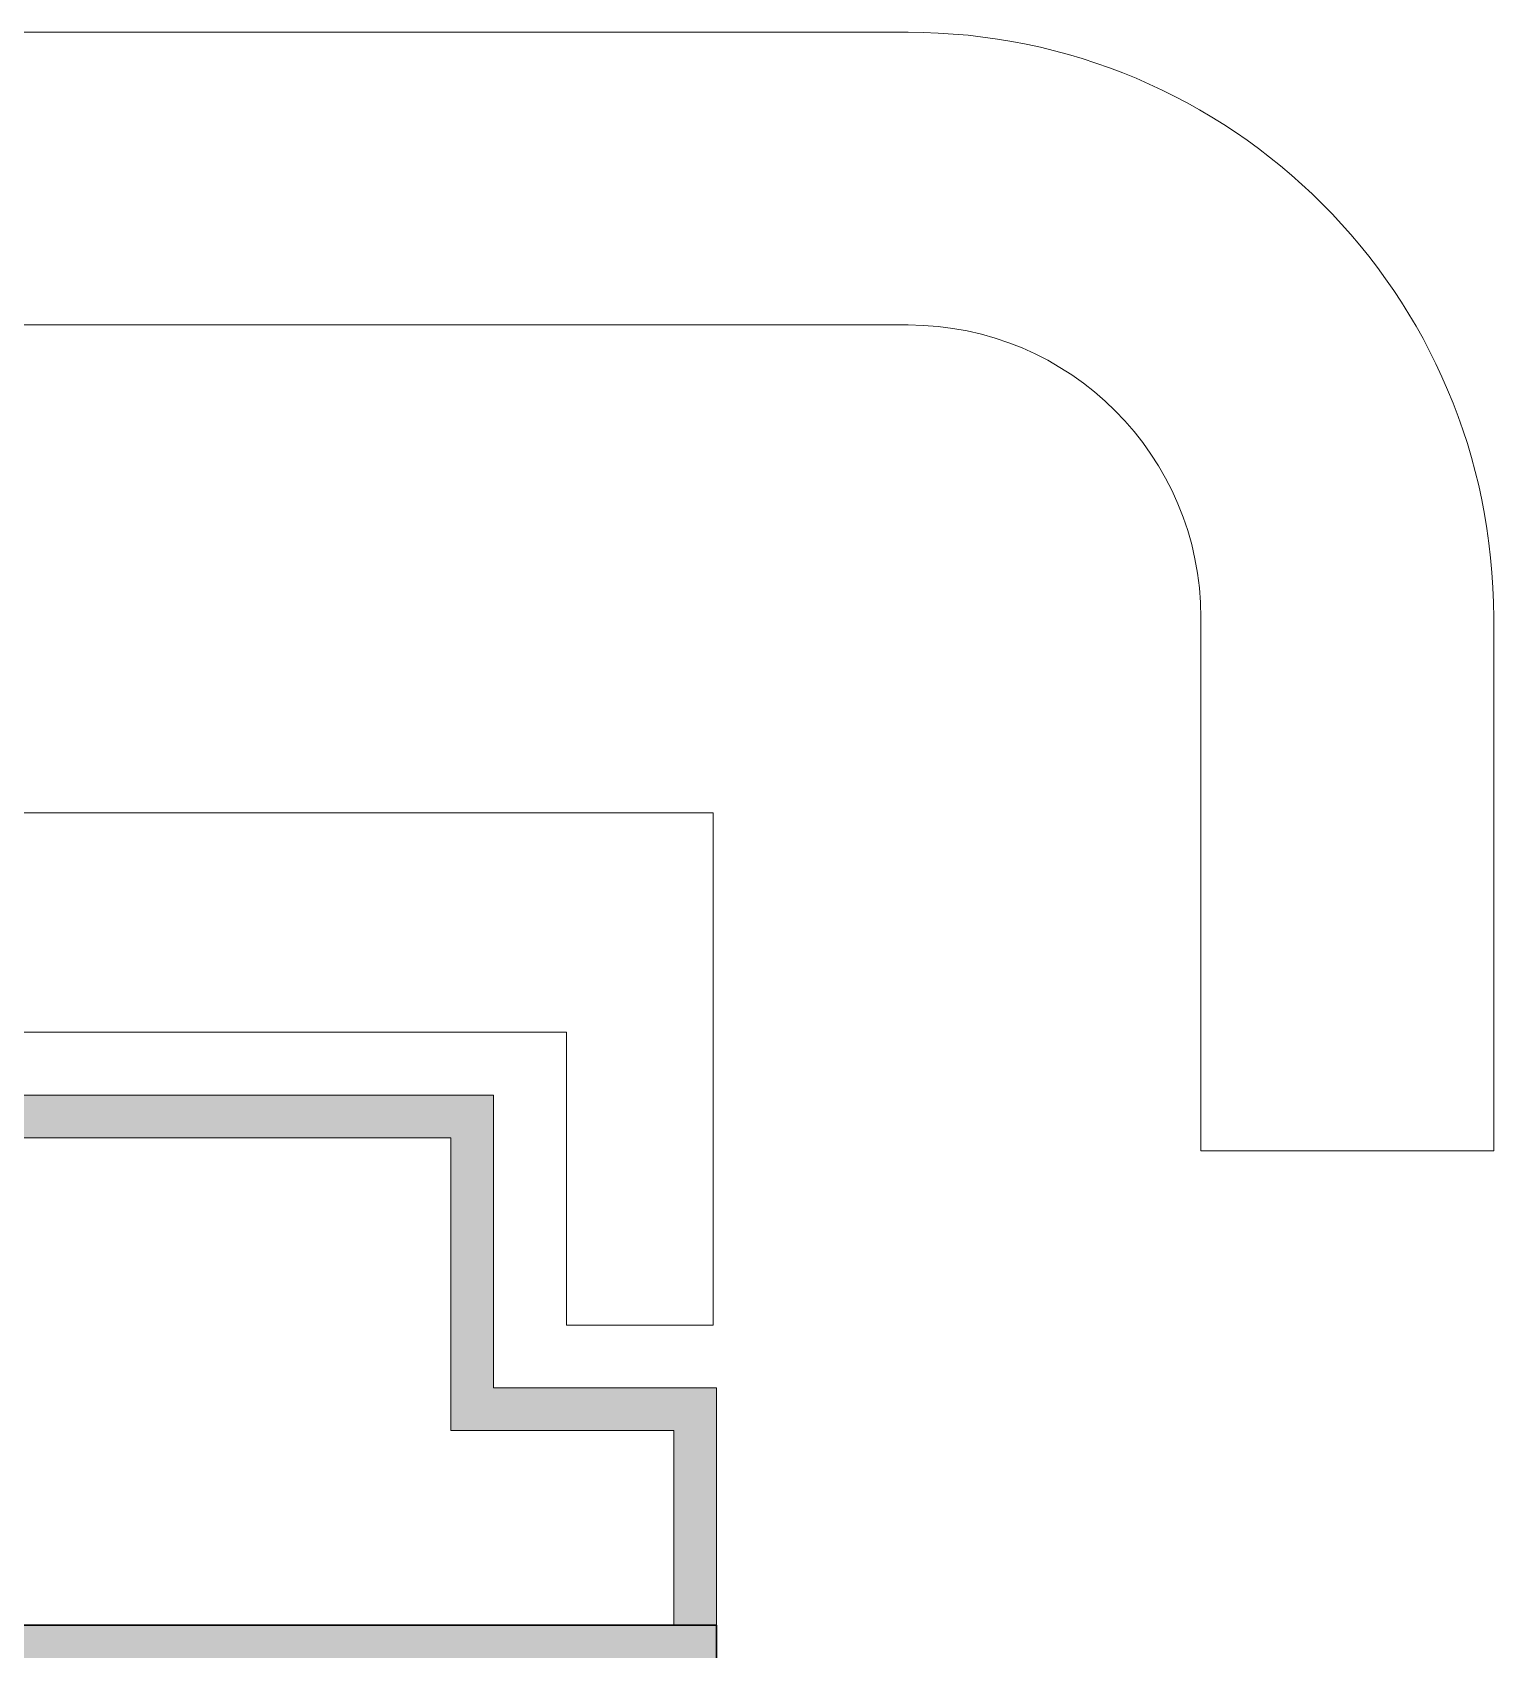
# Model space of a CAD drawing. Header units: inches. Extents: x -1287 to 1590, y -3558 to 989.
# Drawn here: x 245.8 to 365.6, y 92 to 224.6 of the extents above; entities that cross this region are included whole.
import ezdxf

# ---------------------------------------------------------------- set-up
doc = ezdxf.new("R2010")
doc.units = ezdxf.units.IN
doc.header["$MEASUREMENT"] = 0
for name, color, linetype, lineweight in [('A-GENM', 13, 'Continuous', 9), ('A-WALL', 113, 'Continuous', 18), ('A-WALL-PATT', 111, 'Continuous', 18), ('I-WALL', 2, 'Continuous', 18)]:
    doc.layers.add(name, color=color, linetype=linetype, lineweight=lineweight)

# ---------------------------------------------------------------- blocks, each defined once
blk = doc.blocks.new('Generic Models 2 - Generic Models 2-7028761-1st Floor Construction')
at = {"layer": 'A-GENM'}
for p, q in [((301.64, 158.13), (142.11, 158.13)), ((142.11, 134.13), (301.64, 134.13)), ((325.64, 110.13), (325.64, 66.4)), ((349.64, 66.4), (349.64, 110.13)), ((285.64, 94.13), (158.11, 94.13)), ((285.64, 52.13), (285.64, 94.13)), ((170.11, 76.13), (273.64, 76.13)), ((273.64, 76.13), (273.64, 52.13)), ((325.64, 66.4), (349.64, 66.4)), ((273.64, 52.13), (285.64, 52.13))]:
    blk.add_line(p, q, dxfattribs=at)
for radius, start in [(48, 360), (24, 0)]:
    blk.add_arc((301.64, 110.13), radius, start, 90, dxfattribs=at)

msp = doc.modelspace()

# ---------------------------------------------------------------- hatches: boundary and pattern name
at = {"layer": 'A-WALL-PATT', "lineweight": 9}
msp.add_hatch(color=7, dxfattribs=at).paths.add_polyline_path([(301.84, 89.97), (301.84, 93.97), (178.31, 93.97), (178.31, 89.97), (297.84, 89.97)], flags=0)
at = {"layer": 'I-WALL', "lineweight": 9}
for points in [[(196.1, 133.94), (280.06, 133.94), (280.06, 137.44), (196.1, 137.44)], [(280.06, 113.44), (283.56, 113.44), (283.56, 137.44), (280.06, 137.44), (280.06, 128.27)], [(280.06, 109.94), (298.34, 109.94), (298.34, 113.44), (280.06, 113.44)], [(301.84, 93.97), (301.84, 113.44), (298.34, 113.44), (298.34, 93.97)]]:
    msp.add_hatch(color=7, dxfattribs=at).paths.add_polyline_path(points, flags=0)

# ---------------------------------------------------------------- linework, layer by layer
at = {"layer": 'A-WALL', "color": 8, "lineweight": 30}
for p, q in [((301.84, 93.97), (174.31, 93.97)), ((301.84, 50.97), (301.84, 93.97))]:
    msp.add_line(p, q, dxfattribs=at)
at = {"layer": 'I-WALL', "lineweight": 9}
for p, q in [((283.56, 137.44), (192.6, 137.44)), ((283.56, 113.44), (283.56, 137.44)), ((196.1, 133.94), (280.06, 133.94)), ((280.06, 133.94), (280.06, 109.94)), ((301.84, 113.44), (283.56, 113.44)), ((301.84, 93.97), (301.84, 113.44)), ((280.06, 109.94), (298.34, 109.94)), ((298.34, 109.94), (298.34, 93.97))]:
    msp.add_line(p, q, dxfattribs=at)

# ---------------------------------------------------------------- block references
at = {"layer": 'A-GENM'}
msp.add_blockref('Generic Models 2 - Generic Models 2-7028761-1st Floor Construction', (15.92, 66.46), dxfattribs=at)

doc.saveas('drawing.dxf')
